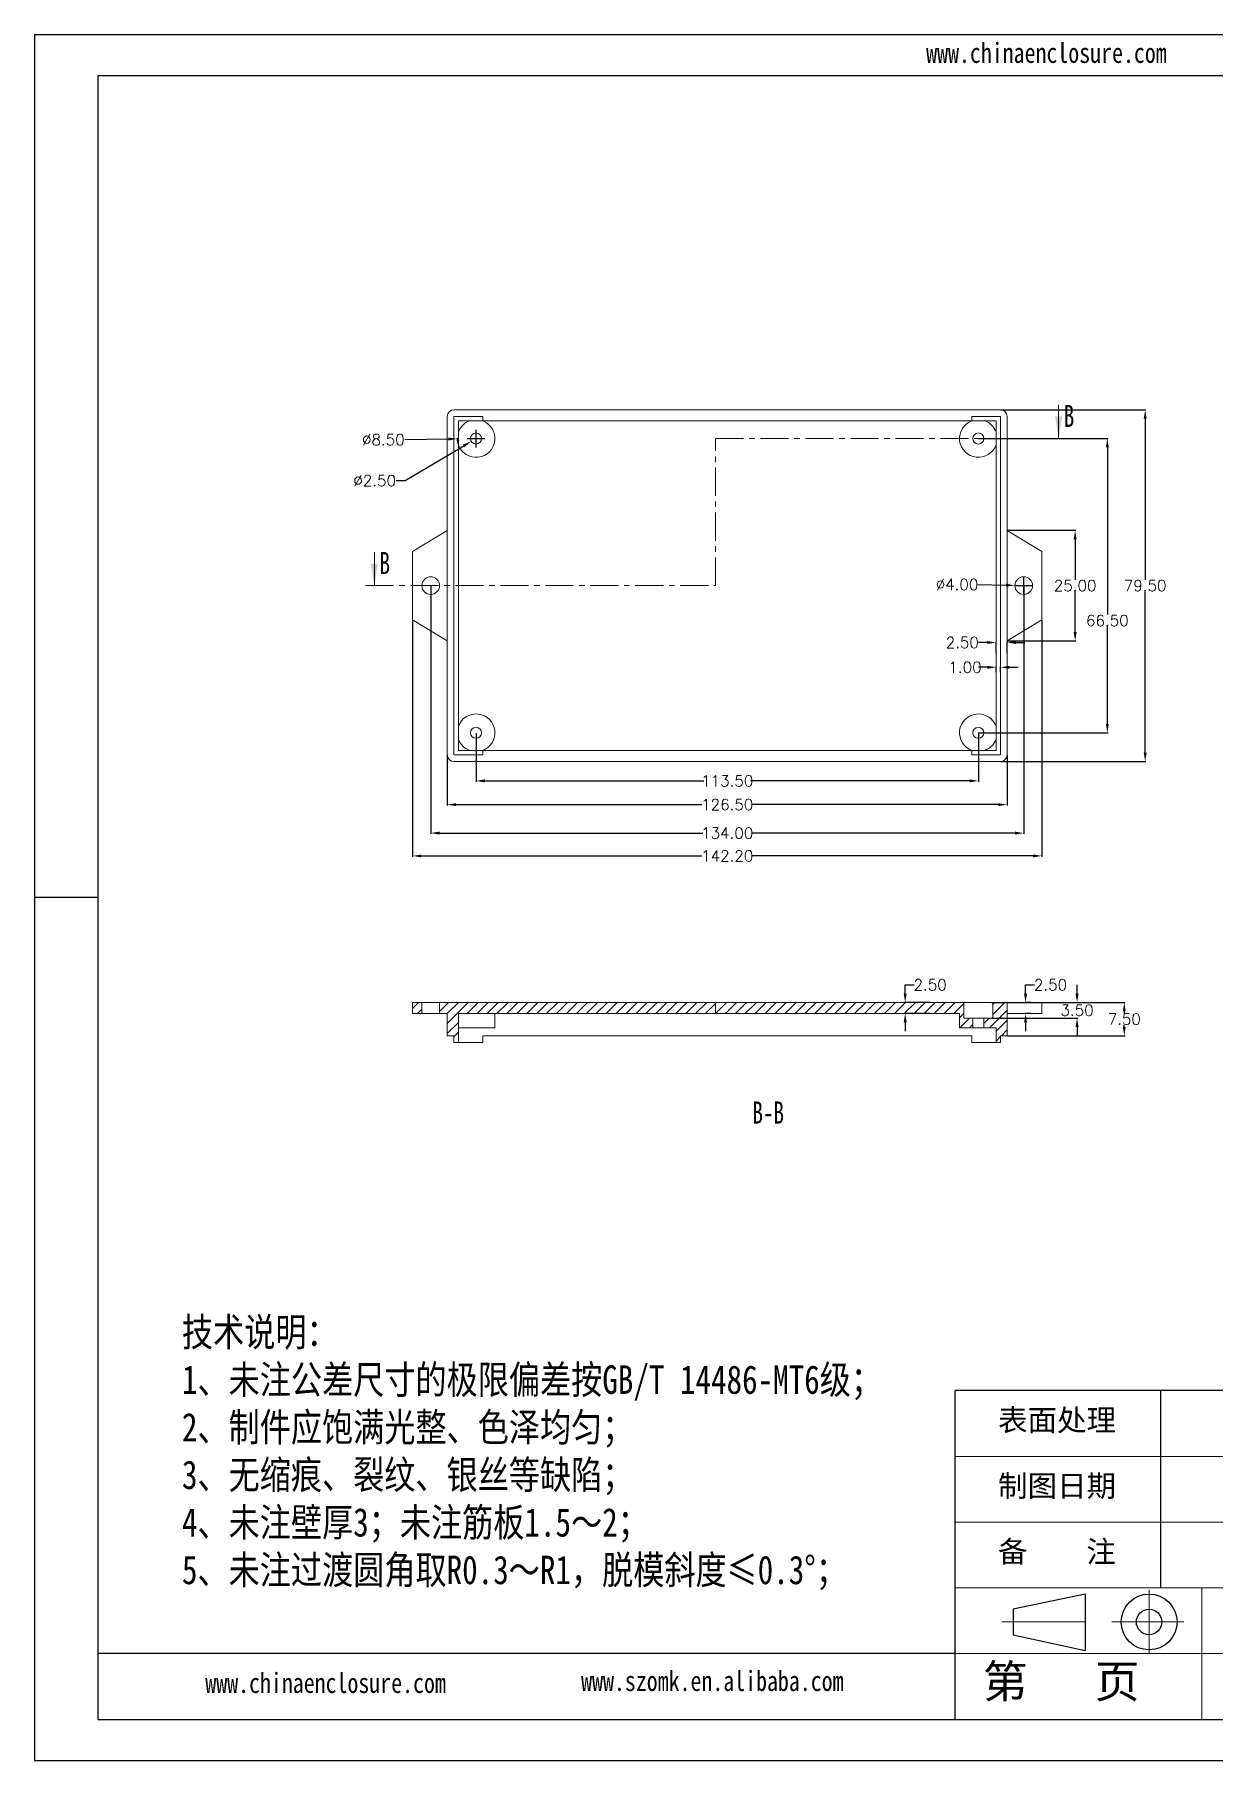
# Model space of a CAD drawing. Header units: inches. Extents: x 1474 to 2645, y 573 to 963.
# Drawn here: x 2093.6 to 2360.3, y 573 to 963 of the extents above; entities that cross this region are included whole.
import ezdxf

# ---------------------------------------------------------------- set-up
doc = ezdxf.new("R2010")
doc.units = ezdxf.units.IN
doc.linetypes.add('CENTER', pattern=[10.16, 6.35, -1.27, 1.27, -1.27])
doc.linetypes.add('CENTER2', pattern=[28.575, 19.05, -3.175, 3.175, -3.175])
doc.layers.add('10', color=7, linetype='Continuous')
doc.layers.add('文字', color=81, linetype='Continuous')
for name, color, linetype, lineweight in [('粗实线', 7, 'Continuous', 30), ('细实线', 3, 'Continuous', 9), ('细点划线', 2, 'CENTER2', 9)]:
    doc.layers.add(name, color=color, linetype=linetype, lineweight=lineweight)
doc.styles.add('SLDTEXTSTYLE6', font='TXT', dxfattribs={"width": 0.7})
doc.styles.get("Standard").update_dxf_attribs({"font": 'txt', "bigfont": 'gbcbig.shx'})
doc.styles.add('宋体', font='', dxfattribs={"width": 0.8, "height": 3.5})
doc.styles.get('宋体').set_extended_font_data('SimSun')
doc.dimstyles.new('2.5', dxfattribs={"dimtxt": 2.5, "dimasz": 2, "dimexe": 0.18, "dimexo": 0.0625, "dimgap": 0.09, "dimtad": 0, "dimtih": 1, "dimtoh": 1, "dimzin": 0, "dimdsep": 46, "dimtxsty": 'Standard', "dimcen": 2, "dimadec": 0, "dimazin": 0, "dimtfac": 1, "dimtofl": 0, "dimtmove": 0, "dimatfit": 3, "dimfxl": 0, "dimtolj": 1, "dimtzin": 0, "dimarcsym": 0})
pattern_1 = [(45, (0, -26.2612), (-1.122532, 1.122532), [])]

# ---------------------------------------------------------------- blocks, each defined once
blk = doc.blocks.new('*D152')
at = {"color": 0, "lineweight": -2, "transparency": 16777216}
for p, q in [((2186.91, 800.17), (2186.91, 788.8)), ((2313.41, 800.17), (2313.41, 788.8)), ((2188.91, 788.98), (2244.44, 788.98)), ((2311.41, 788.98), (2255.87, 788.98))]:
    blk.add_line(p, q, dxfattribs=at)
at = {"color": 0, "transparency": 16777216}
for points in [[(2188.91, 789.31), (2188.91, 788.65), (2186.91, 788.98)], [(2311.41, 789.31), (2311.41, 788.65), (2313.41, 788.98)]]:
    blk.add_solid(points, dxfattribs=at)
at = {"layer": 'Defpoints', "color": 0, "transparency": 16777216}
for p in [(2186.91, 800.23), (2313.41, 800.23), (2313.41, 788.98)]:
    blk.add_point(p, dxfattribs=at)
at = {"color": 0, "transparency": 16777216, "insert": (2250.16, 788.98), "char_height": 2.5, "attachment_point": 5}
blk.add_mtext('\\A1;126.50', dxfattribs=at)
blk = doc.blocks.new('*D153')
at = {"color": 0, "lineweight": -2, "transparency": 16777216}
for p, q in [((2179.06, 830.67), (2179.06, 777.21)), ((2321.26, 830.67), (2321.26, 777.21)), ((2181.06, 777.39), (2244.44, 777.39)), ((2319.26, 777.39), (2255.87, 777.39))]:
    blk.add_line(p, q, dxfattribs=at)
at = {"color": 0, "transparency": 16777216}
for points in [[(2181.06, 777.72), (2181.06, 777.06), (2179.06, 777.39)], [(2319.26, 777.72), (2319.26, 777.06), (2321.26, 777.39)]]:
    blk.add_solid(points, dxfattribs=at)
at = {"layer": 'Defpoints', "color": 0, "transparency": 16777216}
for p in [(2179.06, 830.73), (2321.26, 830.73), (2179.06, 777.39)]:
    blk.add_point(p, dxfattribs=at)
at = {"color": 0, "transparency": 16777216, "insert": (2250.16, 777.39), "char_height": 2.5, "attachment_point": 5}
blk.add_mtext('\\A1;142.20', dxfattribs=at)
blk = doc.blocks.new('*D154')
at = {"color": 0, "lineweight": -2, "transparency": 16777216}
for p, q in [((2183.16, 838.42), (2183.16, 782.37)), ((2317.16, 838.42), (2317.16, 782.37)), ((2185.16, 782.55), (2244.65, 782.55)), ((2315.16, 782.55), (2255.67, 782.55))]:
    blk.add_line(p, q, dxfattribs=at)
at = {"color": 0, "transparency": 16777216}
for points in [[(2185.16, 782.88), (2185.16, 782.22), (2183.16, 782.55)], [(2315.16, 782.88), (2315.16, 782.22), (2317.16, 782.55)]]:
    blk.add_solid(points, dxfattribs=at)
at = {"layer": 'Defpoints', "color": 0, "transparency": 16777216}
for p in [(2183.16, 838.48), (2317.16, 838.48), (2317.16, 782.55)]:
    blk.add_point(p, dxfattribs=at)
at = {"color": 0, "transparency": 16777216, "insert": (2250.16, 782.55), "char_height": 2.5, "attachment_point": 5}
blk.add_mtext('\\A1;134.00', dxfattribs=at)
blk = doc.blocks.new('*D155')
at = {"color": 0, "lineweight": -2, "transparency": 16777216}
for p, q in [((2193.41, 805.17), (2193.41, 794.17)), ((2306.91, 805.17), (2306.91, 794.17)), ((2195.41, 794.35), (2244.86, 794.35)), ((2304.91, 794.35), (2255.46, 794.35))]:
    blk.add_line(p, q, dxfattribs=at)
at = {"color": 0, "transparency": 16777216}
for points in [[(2195.41, 794.69), (2195.41, 794.02), (2193.41, 794.35)], [(2304.91, 794.69), (2304.91, 794.02), (2306.91, 794.35)]]:
    blk.add_solid(points, dxfattribs=at)
at = {"layer": 'Defpoints', "color": 0, "transparency": 16777216}
for p in [(2193.41, 805.23), (2306.91, 805.23), (2306.91, 794.35)]:
    blk.add_point(p, dxfattribs=at)
at = {"color": 0, "transparency": 16777216, "insert": (2250.16, 794.35), "char_height": 2.5, "attachment_point": 5}
blk.add_mtext('\\A1;113.50', dxfattribs=at)
blk = doc.blocks.new('*D156')
at = {"color": 0, "lineweight": -2, "transparency": 16777216}
for p, q in [((2308.91, 820.02), (2306.91, 820.02)), ((2310.91, 818.95), (2310.91, 820.2)), ((2311.91, 818.95), (2311.91, 820.2)), ((2313.91, 820.02), (2315.91, 820.02))]:
    blk.add_line(p, q, dxfattribs=at)
at = {"color": 0, "transparency": 16777216}
for points in [[(2308.91, 820.36), (2308.91, 819.69), (2310.91, 820.02)], [(2313.91, 820.36), (2313.91, 819.69), (2311.91, 820.02)]]:
    blk.add_solid(points, dxfattribs=at)
at = {"layer": 'Defpoints', "color": 0, "transparency": 16777216}
for p in [(2310.91, 820.02), (2310.91, 818.89), (2311.91, 818.89)]:
    blk.add_point(p, dxfattribs=at)
at = {"color": 0, "transparency": 16777216, "insert": (2303.9, 820.02), "char_height": 2.5, "attachment_point": 5}
blk.add_mtext('\\A1;1.00', dxfattribs=at)
blk = doc.blocks.new('*D157')
at = {"color": 0, "lineweight": -2, "transparency": 16777216}
for p, q in [((2308.91, 825.63), (2306.91, 825.63)), ((2310.91, 823.22), (2310.91, 825.81)), ((2313.41, 823.22), (2313.41, 825.81)), ((2315.41, 825.63), (2317.41, 825.63))]:
    blk.add_line(p, q, dxfattribs=at)
at = {"color": 0, "transparency": 16777216}
for points in [[(2308.91, 825.96), (2308.91, 825.3), (2310.91, 825.63)], [(2315.41, 825.96), (2315.41, 825.3), (2313.41, 825.63)]]:
    blk.add_solid(points, dxfattribs=at)
at = {"layer": 'Defpoints', "color": 0, "transparency": 16777216}
for p in [(2310.91, 825.63), (2310.91, 823.16), (2313.41, 823.16)]:
    blk.add_point(p, dxfattribs=at)
at = {"color": 0, "transparency": 16777216, "insert": (2303.28, 825.63), "char_height": 2.5, "attachment_point": 5}
blk.add_mtext('\\A1;2.50', dxfattribs=at)
blk = doc.blocks.new('*D158')
at = {"color": 0, "lineweight": -2, "transparency": 16777216}
for p, q in [((2177.33, 871.47), (2187.16, 871.63)), ((2191.41, 871.73), (2195.41, 871.73)), ((2193.41, 869.73), (2193.41, 873.73))]:
    blk.add_line(p, q, dxfattribs=at)
blk.add_arc((2193.41, 871.73), 4.25, 178.4922, 198.9073, dxfattribs=at)
at = {"color": 0, "transparency": 16777216}
blk.add_solid([(2187.15, 871.96), (2187.17, 871.29), (2189.16, 871.66)], dxfattribs=at)
at = {"layer": 'Defpoints', "color": 0, "transparency": 16777216}
for p in [(2189.16, 871.66), (2197.66, 871.8)]:
    blk.add_point(p, dxfattribs=at)
at = {"color": 0, "transparency": 16777216, "insert": (2172.45, 871.47), "char_height": 2.5, "attachment_point": 5}
blk.add_mtext('\\A1;∅8.50', dxfattribs=at)
blk = doc.blocks.new('*D159')
at = {"color": 0, "lineweight": -2, "transparency": 16777216}
for p, q in [((2177.37, 862.21), (2190.61, 870.07)), ((2191.41, 871.73), (2195.41, 871.73)), ((2193.41, 869.73), (2193.41, 873.73)), ((2175.37, 862.21), (2177.37, 862.21))]:
    blk.add_line(p, q, dxfattribs=at)
at = {"color": 0, "transparency": 16777216}
blk.add_solid([(2190.44, 870.36), (2190.78, 869.78), (2192.33, 871.09)], dxfattribs=at)
at = {"layer": 'Defpoints', "color": 0, "transparency": 16777216}
for p in [(2192.33, 871.09), (2194.48, 872.37)]:
    blk.add_point(p, dxfattribs=at)
at = {"color": 0, "transparency": 16777216, "insert": (2170.49, 862.21), "char_height": 2.5, "attachment_point": 5}
blk.add_mtext('\\A1;∅2.50', dxfattribs=at)
blk = doc.blocks.new('*D160')
at = {"color": 0, "lineweight": -2, "transparency": 16777216}
for p, q in [((2311.97, 878.23), (2344.79, 878.23)), ((2344.61, 876.23), (2344.61, 839.82)), ((2344.61, 800.73), (2344.61, 837.14)), ((2311.97, 798.73), (2344.79, 798.73))]:
    blk.add_line(p, q, dxfattribs=at)
at = {"color": 0, "transparency": 16777216}
for points in [[(2344.28, 876.23), (2344.94, 876.23), (2344.61, 878.23)], [(2344.28, 800.73), (2344.94, 800.73), (2344.61, 798.73)]]:
    blk.add_solid(points, dxfattribs=at)
at = {"layer": 'Defpoints', "color": 0, "transparency": 16777216}
for p in [(2311.91, 878.23), (2344.61, 878.23), (2311.91, 798.73)]:
    blk.add_point(p, dxfattribs=at)
at = {"color": 0, "transparency": 16777216, "insert": (2344.61, 838.48), "char_height": 2.5, "attachment_point": 5}
blk.add_mtext('\\A1;79.50', dxfattribs=at)
blk = doc.blocks.new('*D161')
at = {"color": 0, "lineweight": -2, "transparency": 16777216}
for p, q in [((2306.97, 871.73), (2336.24, 871.73)), ((2336.06, 869.73), (2336.06, 831.93)), ((2336.06, 807.23), (2336.06, 829.25)), ((2306.97, 805.23), (2336.24, 805.23))]:
    blk.add_line(p, q, dxfattribs=at)
at = {"color": 0, "transparency": 16777216}
for points in [[(2335.72, 869.73), (2336.39, 869.73), (2336.06, 871.73)], [(2335.72, 807.23), (2336.39, 807.23), (2336.06, 805.23)]]:
    blk.add_solid(points, dxfattribs=at)
at = {"layer": 'Defpoints', "color": 0, "transparency": 16777216}
for p in [(2306.91, 871.73), (2336.06, 871.73), (2306.91, 805.23)]:
    blk.add_point(p, dxfattribs=at)
at = {"color": 0, "transparency": 16777216, "insert": (2336.06, 830.59), "char_height": 2.5, "attachment_point": 5}
blk.add_mtext('\\A1;66.50', dxfattribs=at)
blk = doc.blocks.new('*D162')
at = {"color": 0, "lineweight": -2, "transparency": 16777216}
for p, q in [((2313.47, 850.98), (2328.96, 850.98)), ((2328.78, 848.98), (2328.78, 839.82)), ((2328.78, 827.98), (2328.78, 837.14)), ((2313.47, 825.98), (2328.96, 825.98))]:
    blk.add_line(p, q, dxfattribs=at)
at = {"color": 0, "transparency": 16777216}
for points in [[(2328.45, 848.98), (2329.11, 848.98), (2328.78, 850.98)], [(2328.45, 827.98), (2329.11, 827.98), (2328.78, 825.98)]]:
    blk.add_solid(points, dxfattribs=at)
at = {"layer": 'Defpoints', "color": 0, "transparency": 16777216}
for p in [(2313.41, 850.98), (2328.78, 850.98), (2313.41, 825.98)]:
    blk.add_point(p, dxfattribs=at)
at = {"color": 0, "transparency": 16777216, "insert": (2328.78, 838.48), "char_height": 2.5, "attachment_point": 5}
blk.add_mtext('\\A1;25.00', dxfattribs=at)
blk = doc.blocks.new('*D163')
at = {"color": 0, "lineweight": -2, "transparency": 16777216}
for p, q in [((2306.76, 838.74), (2313.16, 838.58)), ((2317.16, 836.48), (2317.16, 840.48)), ((2315.16, 838.48), (2319.16, 838.48))]:
    blk.add_line(p, q, dxfattribs=at)
at = {"color": 0, "transparency": 16777216}
blk.add_solid([(2313.17, 838.91), (2313.15, 838.25), (2315.16, 838.53)], dxfattribs=at)
at = {"layer": 'Defpoints', "color": 0, "transparency": 16777216}
for p in [(2315.16, 838.53), (2319.16, 838.43)]:
    blk.add_point(p, dxfattribs=at)
at = {"color": 0, "transparency": 16777216, "insert": (2302.09, 838.74), "char_height": 2.5, "attachment_point": 5}
blk.add_mtext('\\A1;∅4.00', dxfattribs=at)
blk = doc.blocks.new('*D168')
at = {"color": 0, "lineweight": -2, "transparency": 16777216}
for p, q in [((2329.21, 746.26), (2329.21, 748.26)), ((2309.91, 744.26), (2329.39, 744.26)), ((2309.91, 740.76), (2329.39, 740.76)), ((2329.21, 738.76), (2329.21, 736.76))]:
    blk.add_line(p, q, dxfattribs=at)
at = {"color": 0, "transparency": 16777216}
for points in [[(2328.88, 746.26), (2329.55, 746.26), (2329.21, 744.26)], [(2328.88, 738.76), (2329.55, 738.76), (2329.21, 740.76)]]:
    blk.add_solid(points, dxfattribs=at)
at = {"layer": 'Defpoints', "color": 0, "transparency": 16777216}
for p in [(2309.85, 744.26), (2329.21, 744.26), (2309.85, 740.76)]:
    blk.add_point(p, dxfattribs=at)
at = {"color": 0, "transparency": 16777216, "insert": (2329.21, 742.51), "char_height": 2.5, "attachment_point": 5}
blk.add_mtext('\\A1;3.50', dxfattribs=at)
blk = doc.blocks.new('*D169')
at = {"color": 0, "lineweight": -2, "transparency": 16777216}
for p, q in [((2317.58, 746.26), (2317.58, 748.26)), ((2317.58, 748.26), (2319.58, 748.26)), ((2318.77, 744.26), (2317.4, 744.26)), ((2318.77, 741.76), (2317.4, 741.76)), ((2317.58, 739.76), (2317.58, 737.76))]:
    blk.add_line(p, q, dxfattribs=at)
at = {"color": 0, "transparency": 16777216}
for points in [[(2317.24, 746.26), (2317.91, 746.26), (2317.58, 744.26)], [(2317.24, 739.76), (2317.91, 739.76), (2317.58, 741.76)]]:
    blk.add_solid(points, dxfattribs=at)
at = {"layer": 'Defpoints', "color": 0, "transparency": 16777216}
for p in [(2317.58, 744.26), (2318.83, 744.26), (2318.83, 741.76)]:
    blk.add_point(p, dxfattribs=at)
at = {"color": 0, "transparency": 16777216, "insert": (2323.21, 748.26), "char_height": 2.5, "attachment_point": 5}
blk.add_mtext('\\A1;2.50', dxfattribs=at)
blk = doc.blocks.new('*D170')
at = {"color": 0, "lineweight": -2, "transparency": 16777216}
for p, q in [((2315.2, 744.26), (2340.07, 744.26)), ((2339.89, 742.26), (2339.89, 741.85)), ((2339.89, 738.76), (2339.89, 739.17)), ((2313.47, 736.76), (2340.07, 736.76))]:
    blk.add_line(p, q, dxfattribs=at)
at = {"color": 0, "transparency": 16777216}
for points in [[(2339.56, 742.26), (2340.22, 742.26), (2339.89, 744.26)], [(2339.56, 738.76), (2340.22, 738.76), (2339.89, 736.76)]]:
    blk.add_solid(points, dxfattribs=at)
at = {"layer": 'Defpoints', "color": 0, "transparency": 16777216}
for p in [(2315.14, 744.26), (2339.89, 744.26), (2313.41, 736.76)]:
    blk.add_point(p, dxfattribs=at)
at = {"color": 0, "transparency": 16777216, "insert": (2339.89, 740.51), "char_height": 2.5, "attachment_point": 5}
blk.add_mtext('\\A1;7.50', dxfattribs=at)
blk = doc.blocks.new('*D171')
at = {"color": 0, "lineweight": -2, "transparency": 16777216}
for p, q in [((2290.38, 746.26), (2290.38, 748.26)), ((2290.38, 748.26), (2292.38, 748.26)), ((2296, 744.26), (2290.2, 744.26)), ((2296, 741.76), (2290.2, 741.76)), ((2290.38, 739.76), (2290.38, 737.76))]:
    blk.add_line(p, q, dxfattribs=at)
at = {"color": 0, "transparency": 16777216}
for points in [[(2290.04, 746.26), (2290.71, 746.26), (2290.38, 744.26)], [(2290.04, 739.76), (2290.71, 739.76), (2290.38, 741.76)]]:
    blk.add_solid(points, dxfattribs=at)
at = {"layer": 'Defpoints', "color": 0, "transparency": 16777216}
for p in [(2290.38, 744.26), (2296.06, 744.26), (2296.06, 741.76)]:
    blk.add_point(p, dxfattribs=at)
at = {"color": 0, "transparency": 16777216, "insert": (2296.01, 748.26), "char_height": 2.5, "attachment_point": 5}
blk.add_mtext('\\A1;2.50', dxfattribs=at)

msp = doc.modelspace()

# ---------------------------------------------------------------- hatches: boundary and pattern name
at = {"linetype": 'Continuous', "lineweight": 0}
h = msp.add_hatch(dxfattribs=at)
h.set_pattern_fill('ANSI31', color=4, scale=0.5, style=0)
h.set_pattern_definition(pattern_1)
h.paths.add_polyline_path([(2181.159, 744.259), (2179.059, 744.259), (2179.059, 741.759), (2181.159, 741.759)], flags=0)
h = msp.add_hatch(dxfattribs=at)
h.set_pattern_fill('ANSI31', color=4, scale=0.5, style=0)
h.set_pattern_definition(pattern_1)
h.paths.add_polyline_path([(2189.409, 735.259), (2189.409, 741.759), (2247.52, 741.759), (2247.52, 744.259), (2185.159, 744.259), (2185.159, 741.759), (2186.909, 741.759), (2186.909, 736.759), (2188.409, 736.759), (2188.409, 735.259)], flags=0)
h = msp.add_hatch(dxfattribs=at)
h.set_pattern_fill('ANSI31', color=4, scale=0.5, style=0)
h.set_pattern_definition(pattern_1)
h.paths.add_polyline_path([(2247.52, 744.259), (2247.52, 741.759), (2302.659, 741.759), (2302.659, 738.559), (2305.659, 738.559), (2305.659, 740.759), (2303.659, 740.759), (2303.659, 744.259)], flags=0)
h = msp.add_hatch(dxfattribs=at)
h.set_pattern_fill('ANSI31', color=4, scale=0.5, style=0)
h.set_pattern_definition(pattern_1)
h.paths.add_polyline_path([(2308.159, 738.559), (2310.909, 738.559), (2310.909, 735.259), (2311.909, 735.259), (2311.909, 736.759), (2313.409, 736.759), (2313.409, 744.259), (2310.159, 744.259), (2310.159, 740.759), (2308.159, 740.759)], flags=0)

# ---------------------------------------------------------------- linework, layer by layer
for p, q in [((2093.631, 963.036), (2645.315, 963.036)), ((2093.631, 963.036), (2093.631, 572.957)), ((2107.906, 953.749), (2636.027, 953.749)), ((2107.906, 953.749), (2107.906, 582.244)), ((2107.906, 767.996), (2093.631, 767.996)), ((2093.631, 753.549), (2093.631, 572.957)), ((2413.124, 656.545), (2301.673, 656.545)), ((2301.673, 582.244), (2301.673, 656.545)), ((2348.111, 611.965), (2348.111, 656.545)), ((2301.673, 597.104), (2107.906, 597.104)), ((2107.906, 582.244), (2636.027, 582.244)), ((2093.631, 572.957), (2645.315, 572.957)), ((2093.631, 572.957), (2349.04, 572.957))]:
    msp.add_line(p, q)
at = {"color": 7, "linetype": 'Continuous', "lineweight": 15}
for p, q in [((2311.909, 878.228), (2188.409, 878.228)), ((2186.909, 876.728), (2186.909, 800.228)), ((2188.409, 876.728), (2188.409, 800.228)), ((2194.909, 876.728), (2188.409, 876.728)), ((2189.409, 801.228), (2189.409, 875.728)), ((2194.909, 875.728), (2189.409, 875.728)), ((2194.909, 875.728), (2194.909, 876.728)), ((2305.409, 875.728), (2194.909, 875.728)), ((2305.409, 876.728), (2305.409, 875.728)), ((2311.909, 876.728), (2305.409, 876.728)), ((2310.909, 875.728), (2305.409, 875.728)), ((2310.909, 875.728), (2310.909, 801.228)), ((2311.909, 800.228), (2311.909, 876.728)), ((2313.409, 800.228), (2313.409, 876.728)), ((2186.909, 850.978), (2179.059, 846.228)), ((2321.259, 846.228), (2313.409, 850.978)), ((2179.059, 846.228), (2179.059, 830.728)), ((2321.259, 846.228), (2321.259, 830.728)), ((2179.059, 830.728), (2186.909, 825.978)), ((2313.409, 825.978), (2321.259, 830.728)), ((2188.409, 800.228), (2194.909, 800.228)), ((2189.409, 801.228), (2194.909, 801.228)), ((2194.909, 800.228), (2194.909, 801.228)), ((2194.909, 801.228), (2305.409, 801.228)), ((2305.409, 801.228), (2305.409, 800.228)), ((2305.409, 801.228), (2310.909, 801.228)), ((2305.409, 800.228), (2311.909, 800.228)), ((2188.409, 798.728), (2311.909, 798.728)), ((2179.059, 744.259), (2179.059, 741.759)), ((2179.059, 744.259), (2181.159, 744.259)), ((2181.159, 741.759), (2179.059, 741.759)), ((2181.159, 744.259), (2181.159, 741.759)), ((2185.159, 744.259), (2181.159, 744.259)), ((2181.159, 741.759), (2185.159, 741.759)), ((2185.159, 741.759), (2185.159, 744.259)), ((2185.159, 744.259), (2247.52, 744.259)), ((2186.909, 741.759), (2185.159, 741.759)), ((2186.909, 741.759), (2186.909, 736.759)), ((2189.409, 741.759), (2189.409, 735.259)), ((2189.409, 741.759), (2247.52, 741.759)), ((2197.659, 738.559), (2197.659, 741.759)), ((2247.52, 741.759), (2247.52, 744.259)), ((2247.52, 744.259), (2303.659, 744.259)), ((2247.52, 741.759), (2302.659, 741.759)), ((2302.659, 741.759), (2302.659, 738.559)), ((2303.659, 744.259), (2303.659, 740.759)), ((2303.659, 744.259), (2310.159, 744.259)), ((2310.159, 740.759), (2310.159, 744.259)), ((2310.159, 744.259), (2313.409, 744.259)), ((2313.409, 736.759), (2313.409, 744.259)), ((2313.409, 744.259), (2321.259, 744.259)), ((2321.259, 741.759), (2313.409, 741.759)), ((2321.259, 744.259), (2321.259, 741.759)), ((2197.659, 738.559), (2189.409, 738.559)), ((2305.659, 738.559), (2302.659, 738.559)), ((2303.659, 740.759), (2305.659, 740.759)), ((2305.659, 740.759), (2305.659, 738.559)), ((2305.659, 740.759), (2308.159, 740.759)), ((2305.659, 738.559), (2308.159, 738.559)), ((2308.159, 738.559), (2308.159, 740.759)), ((2308.159, 740.759), (2310.159, 740.759)), ((2310.909, 738.559), (2308.159, 738.559)), ((2310.909, 735.259), (2310.909, 738.559)), ((2186.909, 736.759), (2188.409, 736.759)), ((2188.409, 736.759), (2188.409, 735.259)), ((2189.409, 735.259), (2188.409, 735.259)), ((2189.409, 735.259), (2194.909, 735.259)), ((2194.909, 735.259), (2194.909, 736.759)), ((2194.909, 736.759), (2305.409, 736.759)), ((2305.409, 736.759), (2305.409, 735.259)), ((2305.409, 735.259), (2310.909, 735.259)), ((2311.909, 735.259), (2310.909, 735.259)), ((2311.909, 736.759), (2313.409, 736.759)), ((2311.909, 735.259), (2311.909, 736.759))]:
    msp.add_line(p, q, dxfattribs=at)
at = {"color": 7, "linetype": 'Continuous', "lineweight": 0}
for p, q in [((2325.042, 879.328), (2325.042, 871.728)), ((2170.426, 846.078), (2170.426, 838.478))]:
    msp.add_line(p, q, dxfattribs=at)
at = {"color": 1, "linetype": 'CENTER', "lineweight": 0}
for p, q in [((2247.52, 838.478), (2247.52, 871.728)), ((2247.52, 871.728), (2327.042, 871.728)), ((2168.426, 838.478), (2247.52, 838.478))]:
    msp.add_line(p, q, dxfattribs=at)
at = {"color": 7, "linetype": 'Continuous', "lineweight": 15}
for centre, radius in [((2193.409, 871.728), 1.25), ((2306.909, 871.728), 1.25), ((2183.159, 838.478), 2), ((2317.159, 838.478), 2), ((2193.409, 805.228), 1.25), ((2306.909, 805.228), 1.25)]:
    msp.add_circle(centre, radius, dxfattribs=at)
for centre, radius, start, end in [((2188.409, 876.728), 1.5, 90, 180), ((2311.909, 876.728), 1.5, 0, 90), ((2193.409, 871.728), 4.25, 199.74992, 70.25008), ((2193.409, 871.728), 4.25, 109.74992, 160.25008), ((2306.909, 871.728), 4.25, 109.74992, 340.25008), ((2306.909, 871.728), 4.25, 19.74992, 70.25008), ((2193.409, 805.228), 4.25, 289.74992, 160.25008), ((2306.909, 805.228), 4.25, 19.74992, 250.25008), ((2193.409, 805.228), 4.25, 199.74992, 250.25008), ((2306.909, 805.228), 4.25, 289.74992, 340.25008), ((2188.409, 800.228), 1.5, 180, 270), ((2311.909, 800.228), 1.5, 270, 360)]:
    msp.add_arc(centre, radius, start, end, dxfattribs=at)
at = {"color": 7, "linetype": 'Continuous', "lineweight": 0}
for points in [[(2325.042, 871.728), (2325.842, 876.728), (2324.242, 876.728)], [(2170.426, 838.478), (2171.226, 843.478), (2169.626, 843.478)]]:
    msp.add_solid(points, dxfattribs=at)
at = {"layer": '粗实线', "color": 7}
for p, q in [((2331.042, 610.574), (2314.805, 607.133)), ((2331.042, 610.574), (2331.042, 597.849)), ((2314.805, 607.133), (2314.805, 601.391)), ((2314.805, 601.391), (2331.042, 597.849))]:
    msp.add_line(p, q, dxfattribs=at)
for radius in [6.313, 2.871]:
    msp.add_circle((2345.493, 604.262), radius, dxfattribs=at)
at = {"layer": '细实线', "color": 7}
for p, q in [((2413.124, 641.685), (2301.673, 641.685)), ((2413.124, 626.825), (2301.673, 626.825)), ((2636.027, 611.965), (2301.673, 611.965)), ((2357.399, 611.965), (2357.399, 582.244)), ((2413.124, 597.104), (2301.673, 597.104))]:
    msp.add_line(p, q, dxfattribs=at)
at = {"layer": '细点划线', "color": 7}
for p, q in [((2345.493, 611.528), (2345.493, 597.104)), ((2312.217, 604.262), (2332.286, 604.262)), ((2337.051, 604.262), (2353.366, 604.262))]:
    msp.add_line(p, q, dxfattribs=at)

# ---------------------------------------------------------------- texts
at = {"color": 7, "linetype": 'Continuous', "char_height": 5, "attachment_point": 1, "style": 'SLDTEXTSTYLE6'}
for insert in [(2326.204, 879.328), (2171.589, 846.078)]:
    msp.add_mtext('B', dxfattribs=dict(at, insert=insert))
at = {"char_height": 4.88702, "width": 2777.53777, "attachment_point": 1}
for s, insert in [('{\\fSimHei|b0|i0|c134|p49;表面处理}', (2311.365, 652.328)), ('{\\fSimHei|b0|i0|c134|p49;制图日期}', (2311.365, 637.468)), ('{\\fSimHei|b0|i0|c134|p49;备    注}', (2311.365, 622.608))]:
    msp.add_mtext(s, dxfattribs=dict(at, insert=insert))
at = {"layer": '10', "color": 0, "insert": (2259.429, 721.891), "char_height": 5, "attachment_point": 2, "style": 'SLDTEXTSTYLE6'}
msp.add_mtext('B-B', dxfattribs=at)
at = {"layer": '文字', "color": 0, "attachment_point": 1, "style": '宋体'}
for s, insert, char_height, width in [('www.chinaenclosure.com', (2295.111, 961.164), 4.54061, 79.7741), ('{\\H1.111x;技术说明：\\P1、未注公差尺寸的极限偏差按GB/T 14486-MT6级；\\P2、制件应饱满光整、色泽均匀；\\P3、无缩痕、裂纹、银丝等缺陷；\\P4、未注壁厚3；未注筋板1.5～2；\\P5、未注过渡圆角取R0.3～R1，脱模斜度≤0.3%%D；}', (2126.939, 673.013), 5.80475, 211.4286), ('www.chinaenclosure.com', (2132.218, 592.756), 4.54061, 79.7741), ('www.szomk.en.alibaba.com', (2217.147, 593.206), 4.54061, 79.7741)]:
    msp.add_mtext(s, dxfattribs=dict(at, insert=insert, char_height=char_height, width=width))
at = {"layer": '细实线', "color": 7, "insert": (2307.925, 594.55), "char_height": 7.43008, "width": 55.72563, "attachment_point": 1}
msp.add_mtext('{\\fSimSun|b0|i0|c134|p54;第   页}', dxfattribs=at)

# ---------------------------------------------------------------- dimensions: what is measured, and where the dimension line sits
for base, p1, p2, picture, middle in [((2344.61, 878.228), (2311.909, 798.728), (2311.909, 878.228), '*D160', (2344.61, 838.478)), ((2328.781, 850.978), (2313.409, 825.978), (2313.409, 850.978), '*D162', (2328.781, 838.478)), ((2290.376, 744.259), (2296.063, 741.759), (2296.063, 744.259), '*D171', (2296.008, 748.259)), ((2317.576, 744.259), (2318.832, 741.759), (2318.832, 744.259), '*D169', (2323.207, 748.259)), ((2329.214, 744.259), (2309.848, 740.759), (2309.848, 744.259), '*D168', (2329.214, 742.509)), ((2339.89, 744.259), (2313.409, 736.759), (2315.137, 744.259), '*D170', (2339.89, 740.509))]:
    dim = msp.add_linear_dim(base=base, p1=p1, p2=p2, angle=90, dimstyle='2.5')
    dim.commit()
    dim.dimension.update_dxf_attribs({"geometry": picture, "text_midpoint": middle})
for p1, p2, picture, middle in [((2194.484, 872.366), (2192.334, 871.09), '*D159', (2170.485, 862.213)), ((2197.659, 871.796), (2189.16, 871.66), '*D158', (2177.329, 871.47)), ((2319.159, 838.427), (2315.16, 838.529), '*D163', (2306.759, 838.744))]:
    dim = msp.add_diameter_dim_2p(p1=p1, p2=p2, dimstyle='2.5')
    dim.commit()
    dim.dimension.update_dxf_attribs({"geometry": picture, "text_midpoint": middle, "dimtype": 163})
dim = msp.add_linear_dim(base=(2336.055, 871.728), p1=(2306.909, 805.228), p2=(2306.909, 871.728), angle=90, dimstyle='2.5')
dim.commit()
dim.dimension.update_dxf_attribs({"geometry": '*D161', "text_midpoint": (2336.055, 830.586), "dimtype": 160})
for base, p1, p2, picture, middle in [((2317.159, 782.552), (2183.159, 838.478), (2317.159, 838.478), '*D154', (2250.159, 782.552)), ((2179.059, 777.388), (2321.259, 830.728), (2179.059, 830.728), '*D153', (2250.159, 777.388)), ((2310.909, 825.632), (2313.409, 823.156), (2310.909, 823.156), '*D157', (2303.278, 825.632)), ((2310.909, 820.022), (2311.909, 818.892), (2310.909, 818.892), '*D156', (2303.903, 820.022)), ((2306.909, 794.355), (2193.409, 805.228), (2306.909, 805.228), '*D155', (2250.159, 794.355)), ((2313.409, 788.981), (2186.909, 800.228), (2313.409, 800.228), '*D152', (2250.159, 788.981))]:
    dim = msp.add_linear_dim(base=base, p1=p1, p2=p2, dimstyle='2.5')
    dim.commit()
    dim.dimension.update_dxf_attribs({"geometry": picture, "text_midpoint": middle})

doc.saveas('drawing.dxf')
